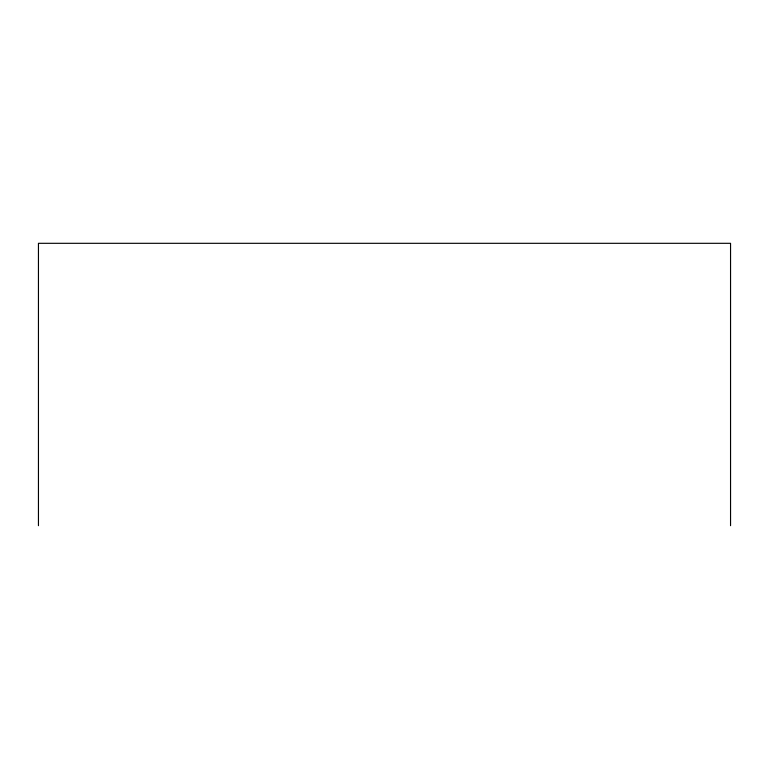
<?xml version="1.0" encoding="UTF-8"?>
<svg xmlns="http://www.w3.org/2000/svg" width="769" height="769" viewBox="0 0 769 769"><rect width="100%" height="100%" fill="white"/><g stroke="black" fill="none" stroke-linecap="round" stroke-linejoin="round"><path stroke-width="1.15" d="M730.55 525.688L730.55 243.312L38.45 243.312L38.45 525.688"/></g></svg>
